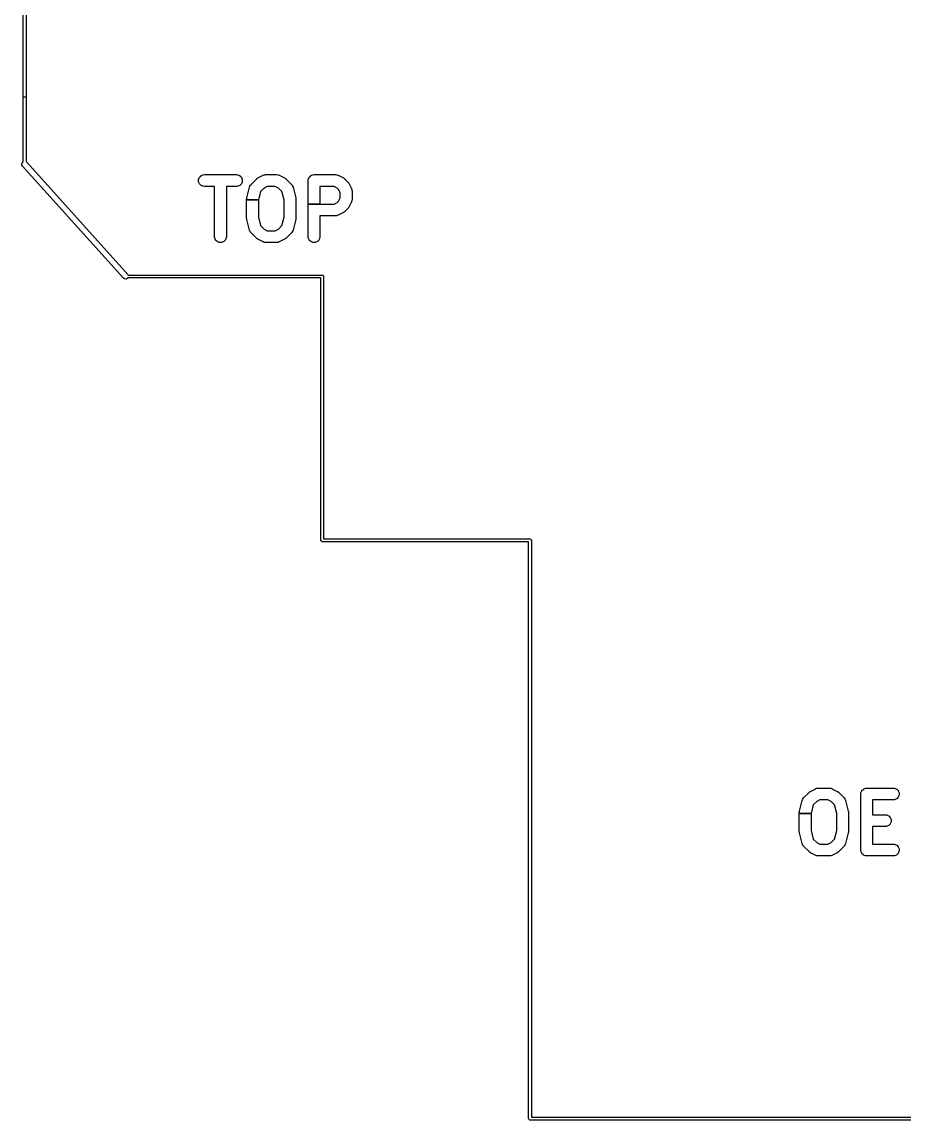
# Model space of a CAD drawing. Extents: x 29.4 to 66.2, y -106 to -17.8.
# Drawn here: x 30.15 to 45.86, y -106.02 to -86.47 of the extents above; entities that cross this region are included whole.
import ezdxf

# ---------------------------------------------------------------- set-up
doc = ezdxf.new("R2010")
doc.units = 0
doc.layers.add('BLACK', color=7, linetype='CONTINUOUS')

msp = doc.modelspace()

# ---------------------------------------------------------------- linework, layer by layer
at = {"layer": 'BLACK', "linetype": 'CONTINUOUS'}
for p, q in [((30.175, -88.960352), (30.175, -21)), ((30.225, -21.009494), (30.225, -88.957463)), ((30.175, -88.960352), (30.175, -87.8016)), ((30.175, -87.8016), (30.225, -87.8016)), ((30.225, -87.8016), (30.225, -88.957463)), ((30.152864, -89.01668), (30.154876, -88.978464)), ((30.152864, -89.01668), (30.154876, -88.978464)), ((30.154876, -88.978464), (30.175, -88.960352)), ((30.154876, -88.978464), (30.175, -88.960352)), ((30.225, -88.957463), (30.237165, -88.966552)), ((30.225, -88.957463), (30.237165, -88.966552)), ((30.237165, -88.966552), (32.037165, -90.966552)), ((30.237165, -88.966552), (32.037165, -90.966552)), ((30.162835, -89.033448), (30.152864, -89.01668)), ((30.162835, -89.033448), (30.152864, -89.01668)), ((31.962835, -91.033448), (30.162835, -89.033448)), ((31.962835, -91.033448), (30.162835, -89.033448)), ((33.298737, -89.27271), (33.299118, -89.270797)), ((33.298737, -89.311728), (33.298737, -89.27271)), ((33.299118, -89.313641), (33.298737, -89.311728)), ((33.299118, -89.270797), (33.31405, -89.234749)), ((33.31405, -89.349689), (33.299118, -89.313641)), ((33.31405, -89.234749), (33.315133, -89.233126)), ((33.315133, -89.351312), (33.31405, -89.349689)), ((33.315133, -89.233126), (33.342723, -89.205536)), ((33.342723, -89.378902), (33.315133, -89.351312)), ((33.342723, -89.205536), (33.344346, -89.204453)), ((33.344346, -89.204453), (33.380394, -89.189521)), ((33.380394, -89.189521), (33.381817, -89.189164)), ((33.381817, -89.189164), (33.401326, -89.187243)), ((33.401326, -89.187243), (33.401816, -89.187219)), ((33.401816, -89.187219), (33.973244, -89.187219)), ((33.973244, -89.187219), (33.973734, -89.187243)), ((33.973734, -89.187243), (33.993243, -89.189164)), ((33.993243, -89.189164), (33.994666, -89.189521)), ((33.994666, -89.189521), (34.030714, -89.204453)), ((34.030714, -89.204453), (34.032337, -89.205536)), ((34.032337, -89.205536), (34.059927, -89.233126)), ((34.059927, -89.351312), (34.032337, -89.378902)), ((34.059927, -89.233126), (34.06101, -89.234749)), ((34.06101, -89.349689), (34.059927, -89.351312)), ((34.06101, -89.234749), (34.075942, -89.270797)), ((34.075942, -89.313641), (34.06101, -89.349689)), ((34.075942, -89.270797), (34.076323, -89.27271)), ((34.076323, -89.311728), (34.075942, -89.313641)), ((34.076323, -89.27271), (34.076323, -89.311728)), ((34.219566, -89.376347), (34.232002, -89.361193)), ((34.232002, -89.361193), (34.232331, -89.360829)), ((34.232331, -89.360829), (34.327569, -89.265591)), ((34.327569, -89.265591), (34.327933, -89.265262)), ((34.327933, -89.265262), (34.335273, -89.259237)), ((34.335273, -89.259237), (34.336728, -89.257561)), ((34.336728, -89.257561), (34.33784, -89.256607)), ((34.33784, -89.256607), (34.340583, -89.254879)), ((34.340583, -89.254879), (34.343088, -89.252825)), ((34.343088, -89.252825), (34.344345, -89.252072)), ((34.344345, -89.252072), (34.346389, -89.251224)), ((34.346389, -89.251224), (34.354432, -89.246163)), ((34.354432, -89.246163), (34.354859, -89.245923)), ((34.354859, -89.245923), (34.450096, -89.198304)), ((34.450096, -89.198304), (34.450545, -89.198106)), ((34.450545, -89.198106), (34.468854, -89.1911)), ((34.468854, -89.1911), (34.470286, -89.190783)), ((34.470286, -89.190783), (34.473057, -89.190585)), ((34.473057, -89.190585), (34.475632, -89.18952)), ((34.475632, -89.18952), (34.477055, -89.189164)), ((34.477055, -89.189164), (34.496564, -89.187243)), ((34.496564, -89.187243), (34.497054, -89.187219)), ((34.497054, -89.187219), (34.68753, -89.187219)), ((34.68753, -89.187219), (34.68802, -89.187243)), ((34.68802, -89.187243), (34.707529, -89.189164)), ((34.707529, -89.189164), (34.708952, -89.189521)), ((34.708952, -89.189521), (34.711522, -89.190585)), ((34.711522, -89.190585), (34.714298, -89.190783)), ((34.714298, -89.190783), (34.71573, -89.1911)), ((34.71573, -89.1911), (34.734038, -89.198106)), ((34.734038, -89.198106), (34.734487, -89.198304)), ((34.734487, -89.198304), (34.829725, -89.245923)), ((34.829725, -89.245923), (34.830153, -89.246164)), ((34.830153, -89.246164), (34.838189, -89.251222)), ((34.838189, -89.251222), (34.840239, -89.252072)), ((34.840239, -89.252072), (34.841496, -89.252826)), ((34.841496, -89.252826), (34.843996, -89.254877)), ((34.843996, -89.254877), (34.846743, -89.256607)), ((34.846743, -89.256607), (34.847857, -89.257562)), ((34.847857, -89.257562), (34.84931, -89.259238)), ((34.84931, -89.259238), (34.856651, -89.265262)), ((34.856651, -89.265262), (34.857015, -89.265591)), ((34.857015, -89.265591), (34.952253, -89.360829)), ((34.952253, -89.360829), (34.952582, -89.361193)), ((34.952582, -89.361193), (34.965018, -89.376347)), ((35.249197, -89.292219), (35.249221, -89.291729)), ((35.249197, -89.711028), (35.249197, -89.292219)), ((35.249221, -89.291729), (35.251142, -89.27222)), ((35.251142, -89.27222), (35.251499, -89.270797)), ((35.251499, -89.270797), (35.266431, -89.234749)), ((35.266431, -89.234749), (35.267514, -89.233126)), ((35.267514, -89.233126), (35.295104, -89.205536)), ((35.295104, -89.205536), (35.296727, -89.204453)), ((35.296727, -89.204453), (35.332775, -89.189521)), ((35.332775, -89.189521), (35.334198, -89.189164)), ((35.334198, -89.189164), (35.353707, -89.187243)), ((35.353707, -89.187243), (35.354197, -89.187219)), ((35.354197, -89.187219), (35.735149, -89.187219)), ((35.735149, -89.187219), (35.735639, -89.187243)), ((35.735639, -89.187243), (35.755148, -89.189164)), ((35.755148, -89.189164), (35.756571, -89.189521)), ((35.756571, -89.189521), (35.759141, -89.190585)), ((35.759141, -89.190585), (35.761917, -89.190783)), ((35.761917, -89.190783), (35.763349, -89.1911)), ((35.763349, -89.1911), (35.781657, -89.198106)), ((35.781657, -89.198106), (35.782106, -89.198304)), ((35.782106, -89.198304), (35.877344, -89.245923)), ((35.877344, -89.245923), (35.877772, -89.246164)), ((35.877772, -89.246164), (35.885808, -89.251222)), ((35.885808, -89.251222), (35.887858, -89.252072)), ((35.887858, -89.252072), (35.889115, -89.252826)), ((35.889115, -89.252826), (35.891615, -89.254877)), ((35.891615, -89.254877), (35.894362, -89.256607)), ((35.894362, -89.256607), (35.895476, -89.257562)), ((35.895476, -89.257562), (35.896929, -89.259238)), ((35.896929, -89.259238), (35.90427, -89.265262)), ((35.90427, -89.265262), (35.904634, -89.265592)), ((35.904634, -89.265592), (35.952252, -89.313211)), ((35.952252, -89.313211), (35.952581, -89.313574)), ((35.952581, -89.313574), (35.958604, -89.320913)), ((35.958604, -89.320913), (35.960282, -89.322368)), ((35.960282, -89.322368), (35.961238, -89.323482)), ((35.961238, -89.323482), (35.962964, -89.326224)), ((35.962964, -89.326224), (35.965018, -89.328727)), ((35.965018, -89.328727), (35.965773, -89.329987)), ((35.965773, -89.329987), (35.96662, -89.332035)), ((35.96662, -89.332035), (35.97168, -89.340072)), ((35.97168, -89.340072), (35.971921, -89.3405)), ((35.971921, -89.3405), (36.01954, -89.435737)), ((33.344346, -89.379985), (33.342723, -89.378902)), ((33.380394, -89.394917), (33.344346, -89.379985)), ((33.381817, -89.395274), (33.380394, -89.394917)), ((33.401326, -89.397195), (33.381817, -89.395274)), ((33.401816, -89.397219), (33.401326, -89.397195)), ((33.58253, -89.397219), (33.401816, -89.397219)), ((33.58253, -90.292219), (33.58253, -89.397219)), ((33.973244, -89.397219), (33.79253, -89.397219)), ((33.79253, -89.397219), (33.79253, -90.292219)), ((33.973734, -89.397195), (33.973244, -89.397219)), ((33.993243, -89.395274), (33.973734, -89.397195)), ((33.994666, -89.394917), (33.993243, -89.395274)), ((34.030714, -89.379985), (33.994666, -89.394917)), ((34.032337, -89.378902), (34.030714, -89.379985)), ((34.157094, -89.600085), (34.204713, -89.40961)), ((34.204713, -89.40961), (34.204855, -89.409141)), ((34.204855, -89.409141), (34.21145, -89.39068)), ((34.21145, -89.39068), (34.212141, -89.389386)), ((34.212141, -89.389386), (34.216201, -89.383904)), ((34.216201, -89.383904), (34.218812, -89.377605)), ((34.218812, -89.377605), (34.219566, -89.376347)), ((34.401389, -89.488759), (34.363959, -89.638479)), ((34.464017, -89.426131), (34.401389, -89.488759)), ((34.521841, -89.397219), (34.464017, -89.426131)), ((34.662743, -89.397219), (34.521841, -89.397219)), ((34.720567, -89.426131), (34.662743, -89.397219)), ((34.783195, -89.488759), (34.720567, -89.426131)), ((34.820625, -89.638478), (34.783195, -89.488759)), ((34.965018, -89.376347), (34.965772, -89.377605)), ((34.965772, -89.377605), (34.968381, -89.383904)), ((34.968381, -89.383904), (34.972442, -89.389385)), ((34.972442, -89.389385), (34.973134, -89.39068)), ((34.973134, -89.39068), (34.979729, -89.40914)), ((34.979729, -89.40914), (34.979871, -89.409609)), ((34.979871, -89.409609), (35.02749, -89.600085)), ((35.710362, -89.397219), (35.459197, -89.397219)), ((35.459197, -89.397219), (35.459197, -89.711028)), ((35.768189, -89.426133), (35.710362, -89.397219)), ((35.791711, -89.449654), (35.768189, -89.426133)), ((35.820625, -89.507482), (35.791711, -89.449654)), ((35.820625, -89.600764), (35.820625, -89.507482)), ((36.01954, -89.435737), (36.019738, -89.436186)), ((36.019738, -89.436186), (36.026744, -89.454495)), ((36.026744, -89.454495), (36.027061, -89.455928)), ((36.027061, -89.455928), (36.027257, -89.4587)), ((36.027257, -89.4587), (36.028323, -89.461272)), ((36.028323, -89.461272), (36.02868, -89.462696)), ((36.02868, -89.462696), (36.030601, -89.482205)), ((36.030601, -89.482205), (36.030625, -89.482695)), ((36.030625, -89.482695), (36.030625, -89.625552)), ((34.153959, -89.625552), (34.153983, -89.625062)), ((34.153959, -89.638479), (34.153959, -89.625552)), ((34.153959, -89.958885), (34.153959, -89.638479)), ((34.153959, -89.638479), (34.363959, -89.638479)), ((34.363959, -89.638479), (34.153959, -89.638479)), ((34.153983, -89.625062), (34.154257, -89.622275)), ((34.154131, -89.61996), (34.155191, -89.612788)), ((34.154131, -89.621427), (34.154131, -89.61996)), ((34.154257, -89.622275), (34.154131, -89.621427)), ((34.155191, -89.612788), (34.155904, -89.605553)), ((34.155904, -89.605553), (34.156259, -89.604132)), ((34.156259, -89.604132), (34.156588, -89.603335)), ((34.156588, -89.603335), (34.156999, -89.600565)), ((34.156999, -89.600565), (34.157094, -89.600085)), ((34.363959, -89.638479), (34.363959, -89.945958)), ((34.820625, -89.945957), (34.820625, -89.638478)), ((35.02749, -89.600085), (35.027585, -89.600567)), ((35.027585, -89.600567), (35.027994, -89.603337)), ((35.027994, -89.603337), (35.028323, -89.60413)), ((35.028323, -89.60413), (35.02868, -89.605554)), ((35.02868, -89.605554), (35.029391, -89.612783)), ((35.029391, -89.612783), (35.030453, -89.619959)), ((35.030452, -89.62143), (35.030325, -89.622273)), ((35.030325, -89.622273), (35.030601, -89.625061)), ((35.030453, -89.619959), (35.030452, -89.62143)), ((35.030601, -89.625061), (35.030625, -89.625552)), ((35.030625, -89.625552), (35.030625, -89.958885)), ((35.249197, -90.292219), (35.249197, -89.711028)), ((35.249197, -89.711028), (35.459197, -89.711028)), ((35.459197, -89.711028), (35.249197, -89.711028)), ((35.459197, -89.711028), (35.710362, -89.711028)), ((35.710362, -89.711028), (35.768189, -89.682113)), ((35.768189, -89.682113), (35.791711, -89.658591)), ((35.791711, -89.658591), (35.820625, -89.600764)), ((36.01954, -89.67251), (35.971921, -89.767747)), ((36.019738, -89.672061), (36.01954, -89.67251)), ((36.026744, -89.653752), (36.019738, -89.672061)), ((36.027061, -89.652318), (36.026744, -89.653752)), ((36.027257, -89.649545), (36.027061, -89.652318)), ((36.028323, -89.646975), (36.027257, -89.649545)), ((36.02868, -89.645551), (36.028323, -89.646975)), ((36.030601, -89.626042), (36.02868, -89.645551)), ((36.030625, -89.625552), (36.030601, -89.626042)), ((34.153983, -89.959375), (34.153959, -89.958885)), ((34.154257, -89.96216), (34.153983, -89.959375)), ((34.154131, -89.96301), (34.154257, -89.96216)), ((34.363959, -89.945958), (34.401389, -90.095679)), ((34.783193, -90.095679), (34.820625, -89.945957)), ((35.030601, -89.959376), (35.030325, -89.962162)), ((35.030325, -89.962162), (35.030452, -89.963007)), ((35.030625, -89.958885), (35.030601, -89.959376)), ((35.735149, -89.921028), (35.459197, -89.921028)), ((35.459197, -89.921028), (35.459197, -90.292219)), ((35.735639, -89.921004), (35.735149, -89.921028)), ((35.755148, -89.919083), (35.735639, -89.921004)), ((35.756572, -89.918726), (35.755148, -89.919083)), ((35.759142, -89.91766), (35.756572, -89.918726)), ((35.761915, -89.917464), (35.759142, -89.91766)), ((35.763349, -89.917147), (35.761915, -89.917464)), ((35.781657, -89.910141), (35.763349, -89.917147)), ((35.782106, -89.909943), (35.781657, -89.910141)), ((35.877344, -89.862324), (35.782106, -89.909943)), ((35.877772, -89.862083), (35.877344, -89.862324)), ((35.885807, -89.857023), (35.877772, -89.862083)), ((35.887856, -89.856176), (35.885807, -89.857023)), ((35.889116, -89.855421), (35.887856, -89.856176)), ((35.891618, -89.853367), (35.889116, -89.855421)), ((35.894361, -89.851641), (35.891618, -89.853367)), ((35.895476, -89.850684), (35.894361, -89.851641)), ((35.896926, -89.84901), (35.895476, -89.850684)), ((35.90427, -89.842985), (35.896926, -89.84901)), ((35.904634, -89.842655), (35.90427, -89.842985)), ((35.952252, -89.795036), (35.904634, -89.842655)), ((35.952581, -89.794673), (35.952252, -89.795036)), ((35.958604, -89.787333), (35.952581, -89.794673)), ((35.960281, -89.78588), (35.958604, -89.787333)), ((35.961238, -89.784764), (35.960281, -89.78588)), ((35.962961, -89.782023), (35.961238, -89.784764)), ((35.965017, -89.779521), (35.962961, -89.782023)), ((35.965773, -89.77826), (35.965017, -89.779521)), ((35.966621, -89.77621), (35.965773, -89.77826)), ((35.97168, -89.768175), (35.966621, -89.77621)), ((35.971921, -89.767747), (35.97168, -89.768175)), ((34.154131, -89.964477), (34.154131, -89.96301)), ((34.155191, -89.971647), (34.154131, -89.964477)), ((34.155904, -89.978884), (34.155191, -89.971647)), ((34.15626, -89.980306), (34.155904, -89.978884)), ((34.156588, -89.981099), (34.15626, -89.980306)), ((34.156999, -89.983872), (34.156588, -89.981099)), ((34.157094, -89.984352), (34.156999, -89.983872)), ((34.204713, -90.174827), (34.157094, -89.984352)), ((34.401389, -90.095679), (34.464015, -90.158306)), ((34.464015, -90.158306), (34.521841, -90.187219)), ((34.662743, -90.187219), (34.72057, -90.158304)), ((34.72057, -90.158304), (34.783193, -90.095679)), ((35.02749, -89.984352), (34.979871, -90.174828)), ((35.027585, -89.98387), (35.02749, -89.984352)), ((35.027994, -89.981102), (35.027585, -89.98387)), ((35.028323, -89.980309), (35.027994, -89.981102)), ((35.02868, -89.978883), (35.028323, -89.980309)), ((35.029391, -89.971652), (35.02868, -89.978883)), ((35.030453, -89.964478), (35.029391, -89.971652)), ((35.030452, -89.963007), (35.030453, -89.964478)), ((33.582554, -90.292709), (33.58253, -90.292219)), ((33.584475, -90.312218), (33.582554, -90.292709)), ((33.584832, -90.313641), (33.584475, -90.312218)), ((33.599764, -90.349689), (33.584832, -90.313641)), ((33.600847, -90.351312), (33.599764, -90.349689)), ((33.628437, -90.378902), (33.600847, -90.351312)), ((33.774213, -90.351312), (33.746623, -90.378902)), ((33.775296, -90.349689), (33.774213, -90.351312)), ((33.790228, -90.313641), (33.775296, -90.349689)), ((33.790585, -90.312218), (33.790228, -90.313641)), ((33.792506, -90.292709), (33.790585, -90.312218)), ((33.79253, -90.292219), (33.792506, -90.292709)), ((34.204855, -90.175296), (34.204713, -90.174827)), ((34.21145, -90.193757), (34.204855, -90.175296)), ((34.212142, -90.195052), (34.21145, -90.193757)), ((34.216201, -90.20053), (34.212142, -90.195052)), ((34.218811, -90.206831), (34.216201, -90.20053)), ((34.219565, -90.20809), (34.218811, -90.206831)), ((34.232002, -90.223243), (34.219565, -90.20809)), ((34.232331, -90.223606), (34.232002, -90.223243)), ((34.327569, -90.318846), (34.232331, -90.223606)), ((34.327933, -90.319176), (34.327569, -90.318846)), ((34.335274, -90.3252), (34.327933, -90.319176)), ((34.336727, -90.326876), (34.335274, -90.3252)), ((34.33784, -90.327831), (34.336727, -90.326876)), ((34.34058, -90.329556), (34.33784, -90.327831)), ((34.343086, -90.331612), (34.34058, -90.329556)), ((34.344346, -90.332367), (34.343086, -90.331612)), ((34.346394, -90.333214), (34.344346, -90.332367)), ((34.354431, -90.338274), (34.346394, -90.333214)), ((34.354859, -90.338515), (34.354431, -90.338274)), ((34.450096, -90.386134), (34.354859, -90.338515)), ((34.521841, -90.187219), (34.662743, -90.187219)), ((34.829725, -90.338515), (34.734487, -90.386134)), ((34.830153, -90.338274), (34.829725, -90.338515)), ((34.838185, -90.333217), (34.830153, -90.338274)), ((34.840239, -90.332367), (34.838185, -90.333217)), ((34.841499, -90.331611), (34.840239, -90.332367)), ((34.844003, -90.329553), (34.841499, -90.331611)), ((34.846741, -90.327832), (34.844003, -90.329553)), ((34.847857, -90.326876), (34.846741, -90.327832)), ((34.849311, -90.325198), (34.847857, -90.326876)), ((34.856651, -90.319175), (34.849311, -90.325198)), ((34.857015, -90.318846), (34.856651, -90.319175)), ((34.952253, -90.223607), (34.857015, -90.318846)), ((34.952582, -90.223243), (34.952253, -90.223607)), ((34.965019, -90.20809), (34.952582, -90.223243)), ((34.965774, -90.206831), (34.965019, -90.20809)), ((34.968384, -90.200527), (34.965774, -90.206831)), ((34.972442, -90.195052), (34.968384, -90.200527)), ((34.973134, -90.193757), (34.972442, -90.195052)), ((34.979729, -90.175297), (34.973134, -90.193757)), ((34.979871, -90.174828), (34.979729, -90.175297)), ((35.249221, -90.292709), (35.249197, -90.292219)), ((35.251142, -90.312218), (35.249221, -90.292709)), ((35.251499, -90.313641), (35.251142, -90.312218)), ((35.266431, -90.349689), (35.251499, -90.313641)), ((35.267514, -90.351312), (35.266431, -90.349689)), ((35.295104, -90.378902), (35.267514, -90.351312)), ((35.44088, -90.351312), (35.41329, -90.378902)), ((35.441963, -90.349689), (35.44088, -90.351312)), ((35.456895, -90.313641), (35.441963, -90.349689)), ((35.457252, -90.312218), (35.456895, -90.313641)), ((35.459173, -90.292709), (35.457252, -90.312218)), ((35.459197, -90.292219), (35.459173, -90.292709)), ((33.63006, -90.379985), (33.628437, -90.378902)), ((33.666108, -90.394917), (33.63006, -90.379985)), ((33.668021, -90.395298), (33.666108, -90.394917)), ((33.707039, -90.395298), (33.668021, -90.395298)), ((33.708952, -90.394917), (33.707039, -90.395298)), ((33.745, -90.379985), (33.708952, -90.394917)), ((33.746623, -90.378902), (33.745, -90.379985)), ((34.450545, -90.386332), (34.450096, -90.386134)), ((34.468854, -90.393338), (34.450545, -90.386332)), ((34.470287, -90.393655), (34.468854, -90.393338)), ((34.473059, -90.393851), (34.470287, -90.393655)), ((34.475631, -90.394917), (34.473059, -90.393851)), ((34.477055, -90.395274), (34.475631, -90.394917)), ((34.496564, -90.397195), (34.477055, -90.395274)), ((34.497054, -90.397219), (34.496564, -90.397195)), ((34.68753, -90.397219), (34.497054, -90.397219)), ((34.68802, -90.397195), (34.68753, -90.397219)), ((34.707529, -90.395274), (34.68802, -90.397195)), ((34.708953, -90.394917), (34.707529, -90.395274)), ((34.711523, -90.393851), (34.708953, -90.394917)), ((34.714296, -90.393655), (34.711523, -90.393851)), ((34.71573, -90.393338), (34.714296, -90.393655)), ((34.734038, -90.386332), (34.71573, -90.393338)), ((34.734487, -90.386134), (34.734038, -90.386332)), ((35.296727, -90.379985), (35.295104, -90.378902)), ((35.332775, -90.394917), (35.296727, -90.379985)), ((35.334688, -90.395298), (35.332775, -90.394917)), ((35.373706, -90.395298), (35.334688, -90.395298)), ((35.375619, -90.394917), (35.373706, -90.395298)), ((35.411667, -90.379985), (35.375619, -90.394917)), ((35.41329, -90.378902), (35.411667, -90.379985)), ((31.978464, -91.045124), (31.962835, -91.033448)), ((31.978464, -91.045124), (31.962835, -91.033448)), ((32.01668, -91.047136), (31.978464, -91.045124)), ((32.01668, -91.047136), (31.978464, -91.045124)), ((32.041275, -91.025), (32.01668, -91.047136)), ((32.041275, -91.025), (32.01668, -91.047136)), ((32.037165, -90.966552), (32.042189, -90.975)), ((32.037165, -90.966552), (32.042189, -90.975)), ((35.475, -91.025), (32.041275, -91.025)), ((35.475, -91.025), (32.041275, -91.025)), ((32.042189, -90.975), (35.5, -90.975)), ((32.042189, -90.975), (35.5, -90.975)), ((35.475, -95.7), (35.475, -91.025)), ((35.475, -95.7), (35.475, -91.025)), ((35.5, -90.975), (35.509567, -90.976903)), ((35.5, -90.975), (35.509567, -90.976903)), ((35.509567, -90.976903), (35.523097, -90.990433)), ((35.509567, -90.976903), (35.523097, -90.990433)), ((35.523097, -90.990433), (35.525, -91)), ((35.523097, -90.990433), (35.525, -91)), ((35.525, -91), (35.525, -95.675)), ((35.525, -91), (35.525, -95.675)), ((35.476903, -95.709567), (35.475, -95.7)), ((35.476903, -95.709567), (35.475, -95.7)), ((35.490433, -95.723097), (35.476903, -95.709567)), ((35.490433, -95.723097), (35.476903, -95.709567)), ((35.5, -95.725), (35.490433, -95.723097)), ((35.5, -95.725), (35.490433, -95.723097)), ((39.175, -95.725), (35.5, -95.725)), ((39.175, -95.725), (35.5, -95.725)), ((35.525, -95.675), (39.2, -95.675)), ((35.525, -95.675), (39.2, -95.675)), ((39.175, -106), (39.175, -95.725)), ((39.175, -106), (39.175, -95.725)), ((39.2, -95.675), (39.209567, -95.676903)), ((39.2, -95.675), (39.209567, -95.676903)), ((39.209567, -95.676903), (39.223097, -95.690433)), ((39.209567, -95.676903), (39.223097, -95.690433)), ((39.223097, -95.690433), (39.225, -95.7)), ((39.223097, -95.690433), (39.225, -95.7)), ((39.225, -95.7), (39.225, -105.975)), ((39.225, -95.7), (39.225, -105.975)), ((44.196287, -100.170923), (44.291524, -100.123304)), ((44.291524, -100.123304), (44.291973, -100.123106)), ((44.291973, -100.123106), (44.310282, -100.1161)), ((44.310282, -100.1161), (44.311714, -100.115783)), ((44.311714, -100.115783), (44.314485, -100.115585)), ((44.314485, -100.115585), (44.31706, -100.11452)), ((44.31706, -100.11452), (44.318483, -100.114164)), ((44.318483, -100.114164), (44.337992, -100.112243)), ((44.337992, -100.112243), (44.338482, -100.112219)), ((44.338482, -100.112219), (44.528958, -100.112219)), ((44.528958, -100.112219), (44.529448, -100.112243)), ((44.529448, -100.112243), (44.548957, -100.114164)), ((44.548957, -100.114164), (44.55038, -100.114521)), ((44.55038, -100.114521), (44.55295, -100.115585)), ((44.55295, -100.115585), (44.555726, -100.115783)), ((44.555726, -100.115783), (44.557158, -100.1161)), ((44.557158, -100.1161), (44.575466, -100.123106)), ((44.575466, -100.123106), (44.575915, -100.123304)), ((44.575915, -100.123304), (44.671153, -100.170923)), ((45.108942, -100.158126), (45.136532, -100.130536)), ((45.136532, -100.130536), (45.138155, -100.129453)), ((45.138155, -100.129453), (45.174203, -100.114521)), ((45.174203, -100.114521), (45.175626, -100.114164)), ((45.175626, -100.114164), (45.195135, -100.112243)), ((45.195135, -100.112243), (45.195625, -100.112219)), ((45.195625, -100.112219), (45.671815, -100.112219)), ((45.671815, -100.112219), (45.672305, -100.112243)), ((45.672305, -100.112243), (45.691814, -100.114164)), ((45.691814, -100.114164), (45.693237, -100.114521)), ((45.693237, -100.114521), (45.729285, -100.129453)), ((45.729285, -100.129453), (45.730908, -100.130536)), ((45.730908, -100.130536), (45.758498, -100.158126)), ((44.046283, -100.334141), (44.052878, -100.31568)), ((44.052878, -100.31568), (44.053569, -100.314386)), ((44.053569, -100.314386), (44.057629, -100.308904)), ((44.057629, -100.308904), (44.06024, -100.302605)), ((44.06024, -100.302605), (44.060994, -100.301347)), ((44.060994, -100.301347), (44.07343, -100.286193)), ((44.07343, -100.286193), (44.073759, -100.285829)), ((44.073759, -100.285829), (44.168997, -100.190591)), ((44.168997, -100.190591), (44.169361, -100.190262)), ((44.169361, -100.190262), (44.176701, -100.184237)), ((44.176701, -100.184237), (44.178156, -100.182561)), ((44.178156, -100.182561), (44.179268, -100.181607)), ((44.179268, -100.181607), (44.182011, -100.179879)), ((44.182011, -100.179879), (44.184516, -100.177825)), ((44.184516, -100.177825), (44.185773, -100.177072)), ((44.185773, -100.177072), (44.187817, -100.176224)), ((44.187817, -100.176224), (44.19586, -100.171163)), ((44.19586, -100.171163), (44.196287, -100.170923)), ((44.363269, -100.322219), (44.305445, -100.351131)), ((44.504171, -100.322219), (44.363269, -100.322219)), ((44.561995, -100.351131), (44.504171, -100.322219)), ((44.671153, -100.170923), (44.671581, -100.171164)), ((44.671581, -100.171164), (44.679617, -100.176222)), ((44.679617, -100.176222), (44.681667, -100.177072)), ((44.681667, -100.177072), (44.682924, -100.177826)), ((44.682924, -100.177826), (44.685424, -100.179877)), ((44.685424, -100.179877), (44.688171, -100.181607)), ((44.688171, -100.181607), (44.689285, -100.182562)), ((44.689285, -100.182562), (44.690738, -100.184238)), ((44.690738, -100.184238), (44.698079, -100.190262)), ((44.698079, -100.190262), (44.698443, -100.190591)), ((44.698443, -100.190591), (44.793681, -100.285829)), ((44.793681, -100.285829), (44.79401, -100.286193)), ((44.79401, -100.286193), (44.806446, -100.301347)), ((44.806446, -100.301347), (44.8072, -100.302605)), ((44.8072, -100.302605), (44.809809, -100.308904)), ((44.809809, -100.308904), (44.81387, -100.314385)), ((44.81387, -100.314385), (44.814562, -100.31568)), ((44.814562, -100.31568), (44.821157, -100.33414)), ((45.090625, -100.217219), (45.090649, -100.216729)), ((45.090625, -101.217219), (45.090625, -100.217219)), ((45.090649, -100.216729), (45.09257, -100.19722)), ((45.09257, -100.19722), (45.092927, -100.195797)), ((45.092927, -100.195797), (45.107859, -100.159749)), ((45.107859, -100.159749), (45.108942, -100.158126)), ((45.671815, -100.322219), (45.300625, -100.322219)), ((45.300625, -100.322219), (45.300625, -100.588409)), ((45.672305, -100.322195), (45.671815, -100.322219)), ((45.691814, -100.320274), (45.672305, -100.322195)), ((45.693237, -100.319917), (45.691814, -100.320274)), ((45.729285, -100.304985), (45.693237, -100.319917)), ((45.730908, -100.303902), (45.729285, -100.304985)), ((45.758498, -100.276312), (45.730908, -100.303902)), ((45.758498, -100.158126), (45.759581, -100.159749)), ((45.759581, -100.274689), (45.758498, -100.276312)), ((45.759581, -100.159749), (45.774513, -100.195797)), ((45.774513, -100.238641), (45.759581, -100.274689)), ((45.774513, -100.195797), (45.774894, -100.19771)), ((45.774894, -100.236728), (45.774513, -100.238641)), ((45.774894, -100.19771), (45.774894, -100.236728)), ((43.998522, -100.525085), (44.046141, -100.33461)), ((44.046141, -100.33461), (44.046283, -100.334141)), ((44.242817, -100.413759), (44.205387, -100.563479)), ((44.305445, -100.351131), (44.242817, -100.413759)), ((44.624623, -100.413759), (44.561995, -100.351131)), ((44.662053, -100.563478), (44.624623, -100.413759)), ((44.821157, -100.33414), (44.821299, -100.334609)), ((44.821299, -100.334609), (44.868918, -100.525085)), ((43.995387, -100.550552), (43.995411, -100.550062)), ((43.995387, -100.563479), (43.995387, -100.550552)), ((43.995387, -100.883885), (43.995387, -100.563479)), ((43.995387, -100.563479), (44.205387, -100.563479)), ((44.205387, -100.563479), (43.995387, -100.563479)), ((43.995411, -100.550062), (43.995685, -100.547275)), ((43.995559, -100.54496), (43.996619, -100.537788)), ((43.995559, -100.546427), (43.995559, -100.54496)), ((43.995685, -100.547275), (43.995559, -100.546427)), ((43.996619, -100.537788), (43.997332, -100.530553)), ((43.997332, -100.530553), (43.997687, -100.529132)), ((43.997687, -100.529132), (43.998016, -100.528335)), ((43.998016, -100.528335), (43.998427, -100.525565)), ((43.998427, -100.525565), (43.998522, -100.525085)), ((44.205387, -100.563479), (44.205387, -100.870958)), ((44.662053, -100.870957), (44.662053, -100.563478)), ((44.868918, -100.525085), (44.869013, -100.525567)), ((44.869013, -100.525567), (44.869422, -100.528337)), ((44.869422, -100.528337), (44.869751, -100.52913)), ((44.869751, -100.52913), (44.870108, -100.530554)), ((44.870108, -100.530554), (44.870819, -100.537783)), ((44.870819, -100.537783), (44.871881, -100.544959)), ((44.87188, -100.54643), (44.871753, -100.547273)), ((44.871753, -100.547273), (44.872029, -100.550061)), ((44.871881, -100.544959), (44.87188, -100.54643)), ((44.872029, -100.550061), (44.872053, -100.550552)), ((44.872053, -100.550552), (44.872053, -100.883885)), ((45.300625, -100.588409), (45.528958, -100.588409)), ((45.528958, -100.588409), (45.529448, -100.588433)), ((45.529448, -100.588433), (45.548957, -100.590354)), ((45.548957, -100.590354), (45.55038, -100.590711)), ((45.55038, -100.590711), (45.586428, -100.605643)), ((45.586428, -100.605643), (45.588051, -100.606726)), ((45.588051, -100.606726), (45.615641, -100.634316)), ((45.615641, -100.634316), (45.616724, -100.635939)), ((45.616724, -100.635939), (45.631656, -100.671987)), ((45.631656, -100.714831), (45.616724, -100.750879)), ((45.631656, -100.671987), (45.632037, -100.6739)), ((45.632037, -100.712918), (45.631656, -100.714831)), ((45.632037, -100.6739), (45.632037, -100.712918)), ((43.995411, -100.884375), (43.995387, -100.883885)), ((43.995685, -100.88716), (43.995411, -100.884375)), ((43.995559, -100.88801), (43.995685, -100.88716)), ((43.995559, -100.889477), (43.995559, -100.88801)), ((43.996619, -100.896647), (43.995559, -100.889477)), ((43.997332, -100.903884), (43.996619, -100.896647)), ((43.997688, -100.905306), (43.997332, -100.903884)), ((43.998016, -100.906099), (43.997688, -100.905306)), ((43.998427, -100.908872), (43.998016, -100.906099)), ((43.998522, -100.909352), (43.998427, -100.908872)), ((44.046141, -101.099827), (43.998522, -100.909352)), ((44.205387, -100.870958), (44.242817, -101.020679)), ((44.624621, -101.020679), (44.662053, -100.870957)), ((44.868918, -100.909352), (44.821299, -101.099828)), ((44.869013, -100.90887), (44.868918, -100.909352)), ((44.869422, -100.906102), (44.869013, -100.90887)), ((44.869751, -100.905309), (44.869422, -100.906102)), ((44.870108, -100.903883), (44.869751, -100.905309)), ((44.870819, -100.896652), (44.870108, -100.903883)), ((44.871881, -100.889478), (44.870819, -100.896652)), ((44.872029, -100.884376), (44.871753, -100.887162)), ((44.871753, -100.887162), (44.87188, -100.888007)), ((44.87188, -100.888007), (44.871881, -100.889478)), ((44.872053, -100.883885), (44.872029, -100.884376)), ((45.528958, -100.798409), (45.300625, -100.798409)), ((45.300625, -100.798409), (45.300625, -101.112219)), ((45.529448, -100.798385), (45.528958, -100.798409)), ((45.548957, -100.796464), (45.529448, -100.798385)), ((45.55038, -100.796107), (45.548957, -100.796464)), ((45.586428, -100.781175), (45.55038, -100.796107)), ((45.588051, -100.780092), (45.586428, -100.781175)), ((45.615641, -100.752502), (45.588051, -100.780092)), ((45.616724, -100.750879), (45.615641, -100.752502)), ((44.046283, -101.100296), (44.046141, -101.099827)), ((44.052878, -101.118757), (44.046283, -101.100296)), ((44.242817, -101.020679), (44.305443, -101.083306)), ((44.305443, -101.083306), (44.363269, -101.112219)), ((44.504171, -101.112219), (44.561998, -101.083304)), ((44.561998, -101.083304), (44.624621, -101.020679)), ((44.821157, -101.100297), (44.814562, -101.118757)), ((44.821299, -101.099828), (44.821157, -101.100297)), ((44.05357, -101.120052), (44.052878, -101.118757)), ((44.057629, -101.12553), (44.05357, -101.120052)), ((44.060239, -101.131831), (44.057629, -101.12553)), ((44.060993, -101.13309), (44.060239, -101.131831)), ((44.07343, -101.148243), (44.060993, -101.13309)), ((44.073759, -101.148606), (44.07343, -101.148243)), ((44.168997, -101.243846), (44.073759, -101.148606)), ((44.169361, -101.244176), (44.168997, -101.243846)), ((44.176702, -101.2502), (44.169361, -101.244176)), ((44.178155, -101.251876), (44.176702, -101.2502)), ((44.179268, -101.252831), (44.178155, -101.251876)), ((44.182008, -101.254556), (44.179268, -101.252831)), ((44.184514, -101.256612), (44.182008, -101.254556)), ((44.185774, -101.257367), (44.184514, -101.256612)), ((44.187822, -101.258214), (44.185774, -101.257367)), ((44.195859, -101.263274), (44.187822, -101.258214)), ((44.196287, -101.263515), (44.195859, -101.263274)), ((44.291524, -101.311134), (44.196287, -101.263515)), ((44.363269, -101.112219), (44.504171, -101.112219)), ((44.671153, -101.263515), (44.575915, -101.311134)), ((44.671581, -101.263274), (44.671153, -101.263515)), ((44.679613, -101.258217), (44.671581, -101.263274)), ((44.681667, -101.257367), (44.679613, -101.258217)), ((44.682927, -101.256611), (44.681667, -101.257367)), ((44.685431, -101.254553), (44.682927, -101.256611)), ((44.688169, -101.252832), (44.685431, -101.254553)), ((44.689285, -101.251876), (44.688169, -101.252832)), ((44.690739, -101.250198), (44.689285, -101.251876)), ((44.698079, -101.244175), (44.690739, -101.250198)), ((44.698443, -101.243846), (44.698079, -101.244175)), ((44.793681, -101.148607), (44.698443, -101.243846)), ((44.79401, -101.148243), (44.793681, -101.148607)), ((44.806447, -101.13309), (44.79401, -101.148243)), ((44.807202, -101.131831), (44.806447, -101.13309)), ((44.809812, -101.125527), (44.807202, -101.131831)), ((44.81387, -101.120052), (44.809812, -101.125527)), ((44.814562, -101.118757), (44.81387, -101.120052)), ((45.090649, -101.217709), (45.090625, -101.217219)), ((45.09257, -101.237218), (45.090649, -101.217709)), ((45.092927, -101.238641), (45.09257, -101.237218)), ((45.107859, -101.274689), (45.092927, -101.238641)), ((45.108942, -101.276312), (45.107859, -101.274689)), ((45.136532, -101.303902), (45.108942, -101.276312)), ((45.138155, -101.304985), (45.136532, -101.303902)), ((45.174203, -101.319917), (45.138155, -101.304985)), ((45.300625, -101.112219), (45.671815, -101.112219)), ((45.671815, -101.112219), (45.672305, -101.112243)), ((45.672305, -101.112243), (45.691814, -101.114164)), ((45.691814, -101.114164), (45.693237, -101.114521)), ((45.693237, -101.114521), (45.729285, -101.129453)), ((45.729285, -101.304985), (45.693237, -101.319917)), ((45.729285, -101.129453), (45.730908, -101.130536)), ((45.730908, -101.303902), (45.729285, -101.304985)), ((45.730908, -101.130536), (45.758498, -101.158126)), ((45.758498, -101.276312), (45.730908, -101.303902)), ((45.758498, -101.158126), (45.759581, -101.159749)), ((45.759581, -101.274689), (45.758498, -101.276312)), ((45.759581, -101.159749), (45.774513, -101.195797)), ((45.774513, -101.238641), (45.759581, -101.274689)), ((45.774513, -101.195797), (45.774894, -101.19771)), ((45.774894, -101.236728), (45.774513, -101.238641)), ((45.774894, -101.19771), (45.774894, -101.236728)), ((44.291973, -101.311332), (44.291524, -101.311134)), ((44.310282, -101.318338), (44.291973, -101.311332)), ((44.311715, -101.318655), (44.310282, -101.318338)), ((44.314487, -101.318851), (44.311715, -101.318655)), ((44.317059, -101.319917), (44.314487, -101.318851)), ((44.318483, -101.320274), (44.317059, -101.319917)), ((44.337992, -101.322195), (44.318483, -101.320274)), ((44.338482, -101.322219), (44.337992, -101.322195)), ((44.528958, -101.322219), (44.338482, -101.322219)), ((44.529448, -101.322195), (44.528958, -101.322219)), ((44.548957, -101.320274), (44.529448, -101.322195)), ((44.550381, -101.319917), (44.548957, -101.320274)), ((44.552951, -101.318851), (44.550381, -101.319917)), ((44.555724, -101.318655), (44.552951, -101.318851)), ((44.557158, -101.318338), (44.555724, -101.318655)), ((44.575466, -101.311332), (44.557158, -101.318338)), ((44.575915, -101.311134), (44.575466, -101.311332)), ((45.175626, -101.320274), (45.174203, -101.319917)), ((45.195135, -101.322195), (45.175626, -101.320274)), ((45.195625, -101.322219), (45.195135, -101.322195)), ((45.671815, -101.322219), (45.195625, -101.322219)), ((45.672305, -101.322195), (45.671815, -101.322219)), ((45.691814, -101.320274), (45.672305, -101.322195)), ((45.693237, -101.319917), (45.691814, -101.320274)), ((39.225, -105.975), (59.375, -105.975)), ((39.225, -105.975), (59.375, -105.975)), ((39.176903, -106.009567), (39.175, -106)), ((39.176903, -106.009567), (39.175, -106)), ((39.190433, -106.023097), (39.176903, -106.009567)), ((39.190433, -106.023097), (39.176903, -106.009567)), ((39.2, -106.025), (39.190433, -106.023097)), ((39.2, -106.025), (39.190433, -106.023097)), ((59.4, -106.025), (39.2, -106.025)), ((59.4, -106.025), (39.2, -106.025))]:
    msp.add_line(p, q, dxfattribs=at)

doc.saveas('drawing.dxf')
